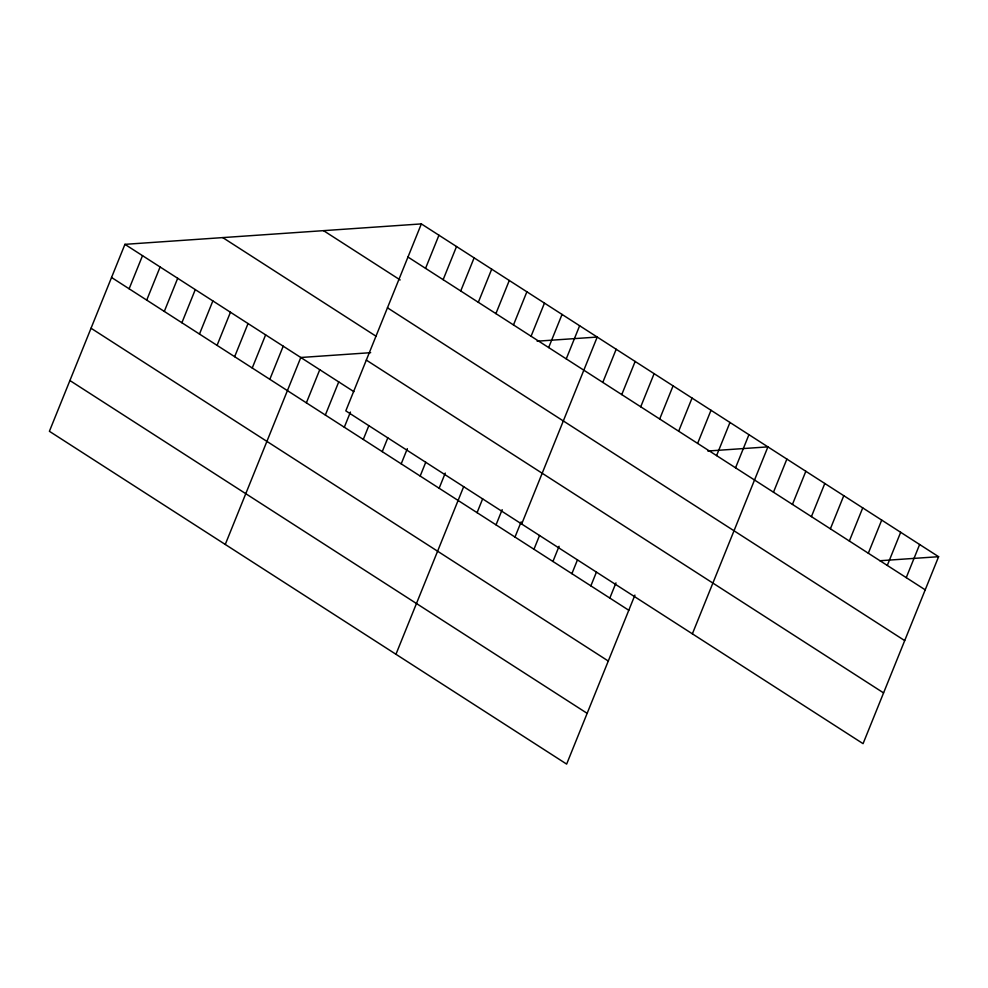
<?xml version="1.0" encoding="UTF-8"?>
<svg xmlns="http://www.w3.org/2000/svg" width="988" height="988" viewBox="0 0 988 988"><rect width="100%" height="100%" fill="white"/><g stroke="black" fill="none" stroke-linecap="round" stroke-linejoin="round"><path stroke-width="1.48" d="M421.357 223.906L345.812 410.86L863.067 743.655L938.6 556.701L421.357 223.906L124.933 244.345L49.4 431.299L566.643 764.095L634.926 595.085M129.132 288.792L142.519 255.657M146.718 300.117L160.105 266.982M164.304 311.43L177.692 278.295M181.891 322.743L195.278 289.608M199.477 334.055L212.865 300.92M217.064 345.368L230.451 312.233M234.65 356.693L248.037 323.558M252.236 368.005L265.624 334.87M269.823 379.318L283.21 346.183M225.264 544.45L300.797 357.495L370.673 352.679M306.379 402.832L319.766 369.697M325.348 415.034L338.736 381.899M344.306 427.236L350.444 412.058M425.556 268.353L438.944 235.218M363.275 439.438L368.857 425.63M443.143 279.666L456.53 246.531M382.245 451.639L387.815 437.845M460.729 290.978L474.117 257.843M401.202 463.854L407.34 448.663M478.316 302.303L491.703 269.168M420.172 476.055L425.754 462.248M495.902 313.616L509.289 280.481M439.141 488.257L445.267 473.067M513.488 324.929L526.876 291.793M395.953 654.278L463.681 486.652M531.075 336.241L544.462 303.106M477.068 512.661L482.65 498.854M548.661 347.554L562.049 314.419M496.038 524.863L502.176 509.672M566.248 358.879L579.635 325.744M514.995 537.064L521.133 521.874M521.676 524.011L597.221 337.056L537.126 341.193M533.965 549.266L539.547 535.459M602.791 382.393L616.179 349.258M552.934 561.468L559.072 546.278M621.761 394.595L635.148 361.46M571.891 573.67L577.474 559.863M640.73 406.797L654.118 373.662M590.861 585.872L596.443 572.064M659.688 418.998L673.075 385.863M609.831 598.073L615.969 582.883M678.657 431.2L692.045 398.065M697.627 443.402L711.014 410.267M716.584 455.604L729.971 422.469M735.554 467.806L748.941 434.671M692.378 633.827L767.911 446.872L707.816 451.022M773.481 492.209L786.88 459.074M792.45 504.411L805.838 471.276M811.42 516.613L824.807 483.478M830.389 528.815L843.777 495.68M849.347 541.029L862.734 507.881M868.316 553.231L881.704 520.096M887.286 565.432L900.673 532.297M906.243 577.634L919.63 544.499M879.913 560.739L938.6 556.701M407.97 257.041L925.213 589.836M323.533 230.649L400.165 279.95M387.457 307.799L904.699 640.595M222.757 237.602L376.008 336.204M366.326 360.101L883.568 692.897M124.933 244.345L353.902 391.668M111.545 277.48L628.8 610.275M91.044 328.238L608.287 661.034M69.913 380.541L587.156 713.336"/></g></svg>
